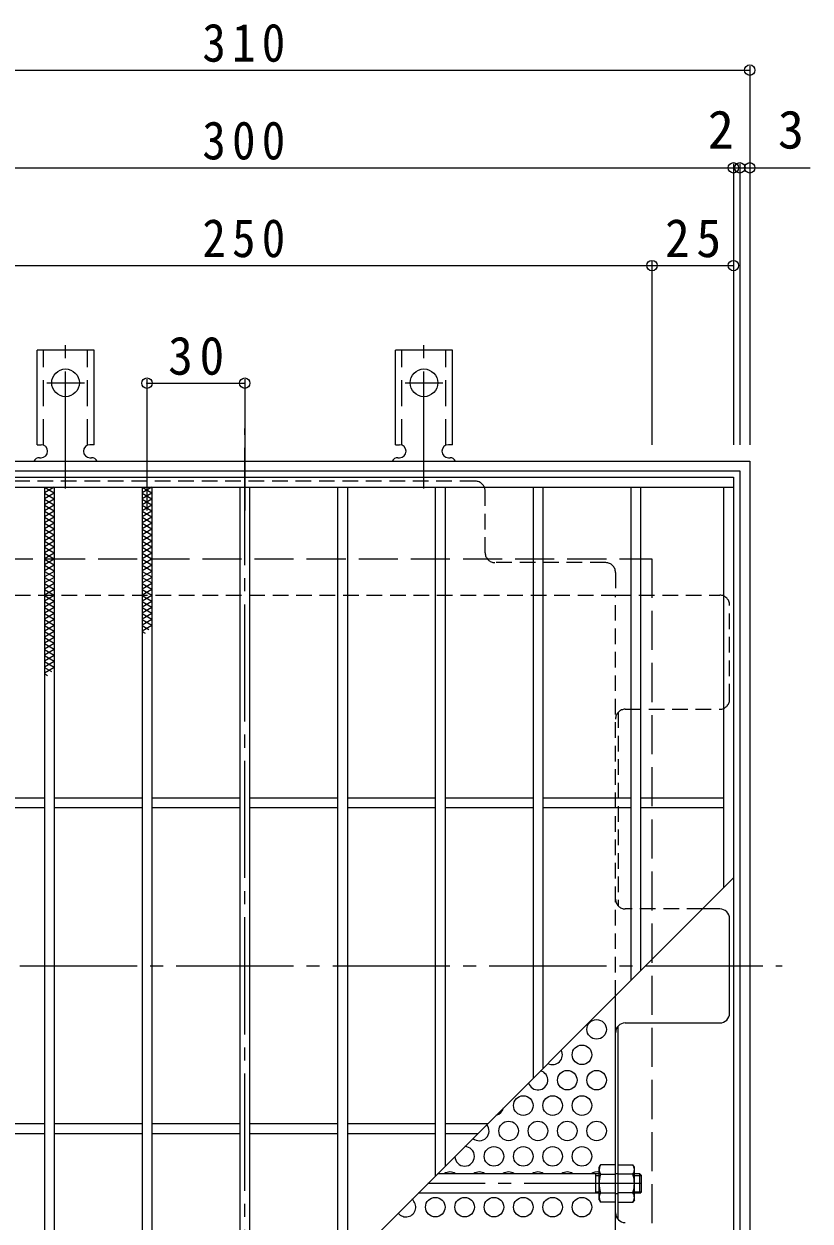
# Model space of a CAD drawing. Units: millimetres at full size, sheet at 1:4. Extents: x -838 to 994, y -781 to 732.
# Drawn here: x -562.5 to -321.2, y 364.8 to 732.3 of the extents above; entities that cross this region are included whole.
import ezdxf
from ezdxf.enums import TextEntityAlignment as Align

# ---------------------------------------------------------------- set-up
doc = ezdxf.new("R2010")
doc.units = ezdxf.units.MM
doc.header["$LTSCALE"] = 4
doc.header["$PDMODE"] = 32
doc.header["$PDSIZE"] = 3.2
for name, pattern in [('CHAIN2', [12, 9, -1, 1, -1]), ('DASHED1', [1.8, 1.2, -0.6]), ('DASHED2', [3, 2, -1]), ('DASHED3', [4, 3, -1])]:
    doc.linetypes.add(name, pattern=pattern)
for name, color, linetype, lineweight in [('A-1_躯体', 3, 'Continuous', 9), ('A-2_仕上', 3, 'Continuous', 9), ('A-4_その他', 7, 'Continuous', 9), ('A-6_寸法', 2, 'Continuous', 9), ('A-7_ハッチ', 2, 'Continuous', 9), ('A-9_ｸｳﾁｮｳｷ', 6, 'Continuous', 9), ('A-A_ﾊｯﾁ-ﾜｸ', 3, 'Continuous', 9), ('A-B_ﾊｯﾁ', 2, 'Continuous', 9)]:
    doc.layers.add(name, color=color, linetype=linetype, lineweight=lineweight)
doc.styles.add('ＭＳ ゴシック', font='')
doc.styles.get('ＭＳ ゴシック').set_extended_font_data('MS Gothic')

msp = doc.modelspace()

# ---------------------------------------------------------------- linework, layer by layer
at = {"layer": 'A-1_躯体', "color": 2}
for p, q in [((-339.713, 598.162), (-339.713, 288.162)), ((-342.713, 595.162), (-342.713, 291.162))]:
    msp.add_line(p, q, dxfattribs=at)
at = {"layer": 'A-1_躯体', "color": 2, "linetype": 'DASHED3'}
msp.add_line((-369.713, 568.162), (-369.713, 318.162), dxfattribs=at)
at = {"layer": 'A-1_躯体'}
for p, q in [((-385.913, 379.359), (-435.517, 379.359)), ((-386.913, 373.359), (-386.913, 379.359)), ((-386.913, 378.859), (-385.913, 378.859)), ((-373.413, 379.359), (-375.113, 379.359)), ((-375.113, 378.859), (-372.913, 378.859)), ((-373.413, 373.359), (-373.413, 379.359)), ((-373.413, 379.359), (-372.913, 378.859)), ((-372.913, 373.859), (-372.913, 378.859)), ((-385.913, 373.359), (-441.517, 373.359)), ((-386.913, 373.859), (-385.913, 373.859)), ((-375.113, 373.859), (-372.913, 373.859)), ((-373.413, 373.359), (-375.113, 373.359)), ((-373.413, 373.359), (-372.913, 373.859))]:
    msp.add_line(p, q, dxfattribs=at)
at = {"layer": 'A-1_躯体', "linetype": 'CHAIN2'}
msp.add_line((-372.913, 376.359), (-438.517, 376.359), dxfattribs=at)
at = {"layer": 'A-1_躯体', "color": 2}
for points in [[(-649.713, 288.162), (-649.713, 598.162), (-339.713, 598.162)], [(-646.713, 291.162), (-646.713, 595.162), (-342.713, 595.162)]]:
    msp.add_lwpolyline(points, dxfattribs=at)
at = {"layer": 'A-1_躯体', "color": 2, "linetype": 'DASHED3'}
msp.add_lwpolyline([(-619.713, 318.162), (-619.713, 568.162), (-369.713, 568.162)], dxfattribs=at)
at = {"layer": 'A-2_仕上'}
for p, q in [((-644.713, 593.162), (-344.713, 593.162)), ((-344.713, 593.162), (-344.713, 293.162)), ((-644.713, 590.162), (-344.713, 590.162)), ((-556.213, 590.162), (-556.213, 296.162)), ((-553.213, 590.162), (-553.213, 296.162)), ((-526.213, 590.162), (-526.213, 296.162)), ((-523.213, 590.162), (-523.213, 296.162)), ((-496.213, 590.162), (-496.213, 318.662)), ((-493.213, 590.162), (-493.213, 321.662)), ((-466.213, 590.162), (-466.213, 348.662)), ((-463.213, 590.162), (-463.213, 351.662)), ((-436.213, 590.162), (-436.213, 378.662)), ((-433.213, 590.162), (-433.213, 381.662)), ((-406.213, 590.162), (-406.213, 408.662)), ((-403.213, 590.162), (-403.213, 411.662)), ((-376.213, 590.162), (-376.213, 438.662)), ((-373.213, 590.162), (-373.213, 441.662)), ((-347.713, 590.162), (-347.713, 467.162)), ((-556.213, 494.662), (-583.213, 494.662)), ((-526.213, 494.662), (-553.213, 494.662)), ((-496.213, 494.662), (-523.213, 494.662)), ((-466.213, 494.662), (-493.213, 494.662)), ((-436.213, 494.662), (-463.213, 494.662)), ((-406.213, 494.662), (-433.213, 494.662)), ((-376.213, 494.662), (-403.213, 494.662)), ((-347.713, 494.662), (-373.213, 494.662)), ((-556.213, 491.662), (-583.213, 491.662)), ((-526.213, 491.662), (-553.213, 491.662)), ((-496.213, 491.662), (-523.213, 491.662)), ((-466.213, 491.662), (-493.213, 491.662)), ((-436.213, 491.662), (-463.213, 491.662)), ((-406.213, 491.662), (-433.213, 491.662)), ((-376.213, 491.662), (-403.213, 491.662)), ((-347.713, 491.662), (-373.213, 491.662)), ((-344.713, 470.162), (-521.713, 293.162)), ((-344.713, 470.162), (-521.713, 293.162)), ((-556.213, 394.662), (-583.213, 394.662)), ((-526.213, 394.662), (-553.213, 394.662)), ((-496.213, 394.662), (-523.213, 394.662)), ((-466.213, 394.662), (-493.213, 394.662)), ((-436.213, 394.662), (-463.213, 394.662)), ((-420.213, 394.662), (-433.213, 394.662)), ((-556.213, 391.662), (-583.213, 391.662)), ((-526.213, 391.662), (-553.213, 391.662)), ((-496.213, 391.662), (-523.213, 391.662)), ((-466.213, 391.662), (-493.213, 391.662)), ((-436.213, 391.662), (-463.213, 391.662)), ((-423.213, 391.662), (-433.213, 391.662))]:
    msp.add_line(p, q, dxfattribs=at)
at = {"layer": 'A-4_その他'}
for p, q in [((-649.713, 718.162), (-339.713, 718.162)), ((-339.713, 719.362), (-339.713, 603.162)), ((-644.713, 688.162), (-344.713, 688.162)), ((-344.713, 689.362), (-344.713, 603.162)), ((-344.713, 688.162), (-342.713, 688.162)), ((-342.713, 689.362), (-342.713, 603.162)), ((-342.713, 688.162), (-321.196, 688.162)), ((-619.713, 658.162), (-369.713, 658.162)), ((-369.713, 659.362), (-369.713, 603.162)), ((-369.713, 658.162), (-344.713, 658.162)), ((-524.713, 623.268), (-524.713, 583.022)), ((-524.713, 622.068), (-494.713, 622.068)), ((-494.713, 623.268), (-494.713, 583.022))]:
    msp.add_line(p, q, dxfattribs=at)
for p in [(-339.713, 718.162), (-344.713, 688.162), (-342.713, 688.162), (-339.713, 688.162), (-369.713, 658.162), (-344.713, 658.162), (-524.713, 622.068), (-494.713, 622.068)]:
    msp.add_point(p, dxfattribs=at)
at = {"layer": 'A-6_寸法'}
for centre in [(-386.713, 423.677), (-391.213, 415.882), (-395.713, 408.088), (-386.713, 408.088), (-409.213, 400.294), (-400.213, 400.294), (-391.213, 400.294), (-413.713, 392.5), (-404.713, 392.5), (-395.713, 392.5), (-386.713, 392.5), (-418.213, 384.705), (-409.213, 384.705), (-400.213, 384.705), (-391.213, 384.705), (-436.213, 369.117), (-427.213, 369.117), (-418.213, 369.117), (-409.213, 369.117), (-400.213, 369.117), (-391.213, 369.117)]:
    msp.add_circle(centre, 3, dxfattribs=at)
for centre, start, end in [((-400.213, 415.882), 241.71254, 28.28746), ((-404.713, 408.088), 195.73255, 74.26745), ((-418.213, 400.294), 283.86776, 346.13224), ((-422.713, 392.5), 229.56093, 40.43907), ((-427.213, 384.705), 180.81815, 89.18185), ((-431.713, 376.911), 54.66817, 125.33183), ((-422.713, 376.911), 54.66817, 125.33183), ((-413.713, 376.911), 54.66817, 125.33183), ((-404.713, 376.911), 54.66817, 125.33183), ((-395.713, 376.911), 54.66817, 125.33183), ((-386.713, 376.911), 74.53399, 125.33183), ((-445.213, 369.117), 217.61523, 52.38477)]:
    msp.add_arc(centre, 3, start, end, dxfattribs=at)
at = {"layer": 'A-7_ハッチ', "linetype": 'CHAIN2'}
for p, q in [((-494.713, 278.162), (-494.713, 608.162)), ((-659.713, 443.162), (-329.713, 443.162))]:
    msp.add_line(p, q, dxfattribs=at)
at = {"layer": 'A-7_ハッチ', "linetype": 'DASHED1'}
for p, q in [((-423.914, 591.966), (-565.512, 591.966)), ((-420.914, 569.966), (-420.914, 588.966)), ((-383.913, 566.966), (-417.914, 566.966)), ((-380.913, 563.966), (-380.913, 556.966)), ((-608.513, 556.966), (-380.913, 556.966)), ((-380.913, 556.966), (-348.909, 556.966)), ((-380.913, 433.962), (-380.913, 556.966)), ((-345.909, 524.965), (-345.909, 553.966)), ((-377.913, 521.965), (-348.909, 521.965)), ((-380.113, 521.009), (-380.113, 461.623)), ((-354.213, 460.663), (-377.913, 460.663)), ((-380.113, 379.359), (-380.913, 379.359)), ((-380.113, 373.159), (-380.913, 373.159))]:
    msp.add_line(p, q, dxfattribs=at)
at = {"layer": 'A-7_ハッチ'}
for p, q in [((-348.909, 460.663), (-354.213, 460.663)), ((-345.909, 428.662), (-345.909, 457.663)), ((-380.913, 322.359), (-380.913, 433.962)), ((-380.113, 365.32), (-380.113, 424.701)), ((-380.113, 365.32), (-380.113, 424.701)), ((-377.913, 425.662), (-348.909, 425.662))]:
    msp.add_line(p, q, dxfattribs=at)
at = {"layer": 'A-7_ハッチ', "linetype": 'DASHED1'}
for centre, start, end in [((-423.914, 588.966), 0, 90), ((-417.914, 569.966), 180, 270), ((-383.913, 563.966), 0, 90), ((-348.909, 553.966), 0, 90), ((-377.913, 518.965), 90, 180), ((-348.909, 524.965), 270, 0), ((-377.913, 463.663), 180, 270)]:
    msp.add_arc(centre, 3, start, end, dxfattribs=at)
at = {"layer": 'A-7_ハッチ'}
for centre, start, end in [((-348.909, 457.663), 0, 90), ((-348.909, 428.662), 270, 0), ((-377.913, 422.662), 90, 180), ((-377.913, 367.36), 180, 270)]:
    msp.add_arc(centre, 3, start, end, dxfattribs=at)
at = {"layer": 'A-9_ｸｳﾁｮｳｷ'}
for p, q in [((-556.213, 590.162), (-553.213, 588.43)), ((-553.213, 590.162), (-556.213, 588.43)), ((-556.213, 588.315), (-553.213, 586.583)), ((-553.213, 588.315), (-556.213, 586.583)), ((-526.213, 590.162), (-523.213, 588.43)), ((-523.213, 590.162), (-526.213, 588.43)), ((-526.213, 588.315), (-523.213, 586.583)), ((-523.213, 588.315), (-526.213, 586.583)), ((-556.213, 586.467), (-553.213, 584.735)), ((-553.213, 586.467), (-556.213, 584.735)), ((-556.213, 584.62), (-553.213, 582.887)), ((-553.213, 584.62), (-556.213, 582.887)), ((-526.213, 586.467), (-523.213, 584.735)), ((-523.213, 586.467), (-526.213, 584.735)), ((-526.213, 584.62), (-523.213, 582.887)), ((-523.213, 584.62), (-526.213, 582.887)), ((-556.213, 582.772), (-553.213, 581.04)), ((-553.213, 582.772), (-556.213, 581.04)), ((-556.213, 580.924), (-553.213, 579.192)), ((-553.213, 580.924), (-556.213, 579.192)), ((-526.213, 582.772), (-523.213, 581.04)), ((-523.213, 582.772), (-526.213, 581.04)), ((-526.213, 580.924), (-523.213, 579.192)), ((-523.213, 580.924), (-526.213, 579.192)), ((-556.213, 579.077), (-553.213, 577.345)), ((-553.213, 579.077), (-556.213, 577.345)), ((-553.213, 577.229), (-556.213, 575.497)), ((-556.213, 577.229), (-553.213, 575.497)), ((-526.213, 579.077), (-523.213, 577.345)), ((-523.213, 579.077), (-526.213, 577.345)), ((-523.213, 577.229), (-526.213, 575.497)), ((-526.213, 577.229), (-523.213, 575.497)), ((-556.213, 575.382), (-553.213, 573.65)), ((-553.213, 575.382), (-556.213, 573.65)), ((-556.213, 573.534), (-553.213, 571.802)), ((-553.213, 573.534), (-556.213, 571.802)), ((-526.213, 575.382), (-523.213, 573.65)), ((-523.213, 575.382), (-526.213, 573.65)), ((-526.213, 573.534), (-523.213, 571.802)), ((-523.213, 573.534), (-526.213, 571.802)), ((-556.213, 571.687), (-553.213, 569.955)), ((-553.213, 571.687), (-556.213, 569.955)), ((-556.213, 569.839), (-553.213, 568.107)), ((-553.213, 569.839), (-556.213, 568.107)), ((-526.213, 571.687), (-523.213, 569.955)), ((-523.213, 571.687), (-526.213, 569.955)), ((-526.213, 569.839), (-523.213, 568.107)), ((-523.213, 569.839), (-526.213, 568.107)), ((-553.213, 567.991), (-556.213, 566.259)), ((-556.213, 567.991), (-553.213, 566.26)), ((-553.213, 566.144), (-556.213, 564.412)), ((-556.213, 566.144), (-553.213, 564.412)), ((-523.213, 567.991), (-526.213, 566.259)), ((-526.213, 567.991), (-523.213, 566.26)), ((-523.213, 566.144), (-526.213, 564.412)), ((-526.213, 566.144), (-523.213, 564.412)), ((-553.213, 564.296), (-556.213, 562.564)), ((-556.213, 564.296), (-553.213, 562.564)), ((-553.213, 562.449), (-556.213, 560.717)), ((-556.213, 562.449), (-553.213, 560.717)), ((-523.213, 564.296), (-526.213, 562.564)), ((-526.213, 564.296), (-523.213, 562.564)), ((-523.213, 562.449), (-526.213, 560.717)), ((-526.213, 562.449), (-523.213, 560.717)), ((-553.213, 560.601), (-556.213, 558.869)), ((-556.213, 560.601), (-553.213, 558.869)), ((-553.213, 558.754), (-556.213, 557.021)), ((-556.213, 558.754), (-553.213, 557.022)), ((-523.213, 560.601), (-526.213, 558.869)), ((-526.213, 560.601), (-523.213, 558.869)), ((-523.213, 558.754), (-526.213, 557.021)), ((-526.213, 558.754), (-523.213, 557.022)), ((-553.213, 556.906), (-556.213, 555.174)), ((-556.213, 556.906), (-553.213, 555.174)), ((-553.213, 555.058), (-556.213, 553.326)), ((-556.213, 555.058), (-553.213, 553.326)), ((-523.213, 556.906), (-526.213, 555.174)), ((-526.213, 556.906), (-523.213, 555.174)), ((-523.213, 555.058), (-526.213, 553.326)), ((-526.213, 555.058), (-523.213, 553.326)), ((-553.213, 553.211), (-556.213, 551.479)), ((-556.213, 553.211), (-553.213, 551.479)), ((-553.213, 551.363), (-556.213, 549.631)), ((-556.213, 551.363), (-553.213, 549.631)), ((-523.213, 553.211), (-526.213, 551.479)), ((-526.213, 553.211), (-523.213, 551.479)), ((-523.213, 551.363), (-526.213, 549.631)), ((-526.213, 551.363), (-523.213, 549.631)), ((-553.213, 549.516), (-556.213, 547.783)), ((-556.213, 549.516), (-553.213, 547.784)), ((-553.213, 547.668), (-556.213, 545.936)), ((-556.213, 547.668), (-553.213, 545.936)), ((-523.213, 549.516), (-526.213, 547.783)), ((-526.213, 549.516), (-523.213, 547.784)), ((-523.213, 547.668), (-526.213, 545.936)), ((-526.213, 547.668), (-524.113, 546.456)), ((-553.213, 545.82), (-556.213, 544.088)), ((-556.213, 545.82), (-553.213, 544.088)), ((-553.213, 543.973), (-556.213, 542.241)), ((-556.213, 543.973), (-553.213, 542.241)), ((-526.213, 545.82), (-525.284, 545.284)), ((-553.213, 542.125), (-556.213, 540.393)), ((-556.213, 542.125), (-553.213, 540.393)), ((-553.213, 540.278), (-556.213, 538.546)), ((-556.213, 540.278), (-553.213, 538.546)), ((-553.213, 538.43), (-556.213, 536.698)), ((-556.213, 538.43), (-553.213, 536.698)), ((-553.213, 536.582), (-556.213, 534.85)), ((-556.213, 536.582), (-553.213, 534.85)), ((-553.213, 534.735), (-556.213, 533.003)), ((-556.213, 534.735), (-554.071, 533.498)), ((-556.213, 532.887), (-555.242, 532.327))]:
    msp.add_line(p, q, dxfattribs=at)
at = {"layer": 'A-A_ﾊｯﾁ-ﾜｸ', "color": 7, "linetype": 'CHAIN2'}
for p, q in [((-549.713, 589.694), (-549.713, 637.095)), ((-439.713, 589.694), (-439.713, 637.095)), ((-555.489, 622.162), (-543.937, 622.162)), ((-445.489, 622.162), (-433.937, 622.162))]:
    msp.add_line(p, q, dxfattribs=at)
at = {"layer": 'A-A_ﾊｯﾁ-ﾜｸ'}
for p, q in [((-558.463, 603.162), (-558.463, 632.162)), ((-540.963, 632.162), (-558.463, 632.162)), ((-540.963, 603.162), (-540.963, 632.162)), ((-448.463, 603.162), (-448.463, 632.162)), ((-430.963, 632.162), (-448.463, 632.162)), ((-430.963, 603.162), (-430.963, 632.162)), ((-558.463, 603.162), (-557.213, 603.162)), ((-540.963, 603.162), (-542.213, 603.162)), ((-448.463, 603.162), (-447.213, 603.162)), ((-430.963, 603.162), (-432.213, 603.162)), ((-557.713, 599.162), (-557.213, 599.162)), ((-542.218, 599.162), (-541.704, 599.162)), ((-447.713, 599.162), (-447.213, 599.162)), ((-432.218, 599.162), (-431.704, 599.162))]:
    msp.add_line(p, q, dxfattribs=at)
at = {"layer": 'A-A_ﾊｯﾁ-ﾜｸ', "linetype": 'DASHED2'}
for p, q in [((-556.463, 603.016), (-556.463, 632.162)), ((-542.963, 603.016), (-542.963, 632.162)), ((-446.463, 603.016), (-446.463, 632.162)), ((-432.963, 603.016), (-432.963, 632.162))]:
    msp.add_line(p, q, dxfattribs=at)
at = {"layer": 'A-A_ﾊｯﾁ-ﾜｸ'}
for centre in [(-549.713, 622.162), (-439.713, 622.162)]:
    msp.add_circle(centre, 4.25, dxfattribs=at)
for centre, start, end in [((-557.213, 601.162), 270, 90), ((-542.213, 601.162), 90, 269.86671), ((-447.213, 601.162), 270, 90), ((-432.213, 601.162), 90, 269.86671), ((-557.713, 597.162), 90.27597, 150.00049), ((-541.713, 597.162), 29.99928, 89.75838), ((-447.713, 597.162), 90.27597, 150.00049), ((-431.713, 597.162), 29.99928, 89.75838)]:
    msp.add_arc(centre, 2, start, end, dxfattribs=at)
at = {"layer": 'A-B_ﾊｯﾁ'}
for p, q in [((-385.48, 379.222), (-380.913, 379.222)), ((-380.113, 370.609), (-380.113, 382.109)), ((-380.113, 382.109), (-375.546, 382.109)), ((-375.546, 379.222), (-380.113, 379.222)), ((-375.113, 381.359), (-375.546, 382.109)), ((-375.113, 371.359), (-375.113, 381.359)), ((-385.913, 371.359), (-385.48, 370.609)), ((-385.48, 373.495), (-380.913, 373.495)), ((-375.546, 373.495), (-380.113, 373.495)), ((-375.113, 371.359), (-375.546, 370.609)), ((-380.913, 370.609), (-385.48, 370.609)), ((-380.113, 370.609), (-375.546, 370.609))]:
    msp.add_line(p, q, dxfattribs=at)
for points in [[(-385.913, 371.359), (-385.913, 381.359), (-385.48, 382.109)], [(-380.913, 370.609), (-380.913, 382.109), (-385.48, 382.109)]]:
    msp.add_lwpolyline(points, dxfattribs=at)
for centre, radius, start, end in [((-382.631, 380.464), 3.29, 149.99998, 176.07924), ((-383.178, 380.699), 2.735, 180.2103, 212.68507), ((-376.23, 376.359), 9.683, 162.79973, 197.20026), ((-378.395, 380.464), 3.29, 3.92076, 30.00002), ((-377.848, 380.699), 2.735, 327.31493, 359.7897), ((-384.796, 376.359), 9.683, 342.79974, 17.20027), ((-383.178, 372.019), 2.735, 147.31491, 179.78969), ((-382.631, 372.253), 3.29, 183.92075, 210), ((-377.848, 372.019), 2.735, 0.21031, 32.68509), ((-378.395, 372.253), 3.29, 330, 356.07925)]:
    msp.add_arc(centre, radius, start, end, dxfattribs=at)

# ---------------------------------------------------------------- texts
at = {"layer": 'A-4_その他', "color": 2, "style": 'ＭＳ ゴシック'}
for s, p in [('2', (-352.576, 690.562)), ('3', (-331.057, 690.562))]:
    msp.add_text(s, height=11.73, dxfattribs=at).set_placement(p, align=Align.BOTTOM_LEFT)
at = {"layer": 'A-4_その他', "color": 2, "char_height": 11.73, "attachment_point": 7, "style": 'ＭＳ ゴシック'}
for s, insert in [('\\T1.27;\\W0.9;310', (-507.713, 720.562)), ('\\T1.27;\\W0.9;300', (-507.713, 690.562)), ('\\T1.27;\\W0.9;250', (-507.713, 660.562)), ('\\T1.27;\\W0.95;25', (-365.713, 660.562)), ('\\T1.27;\\W0.95;30', (-518.213, 624.468))]:
    msp.add_mtext(s, dxfattribs=dict(at, insert=insert))

doc.saveas('drawing.dxf')
